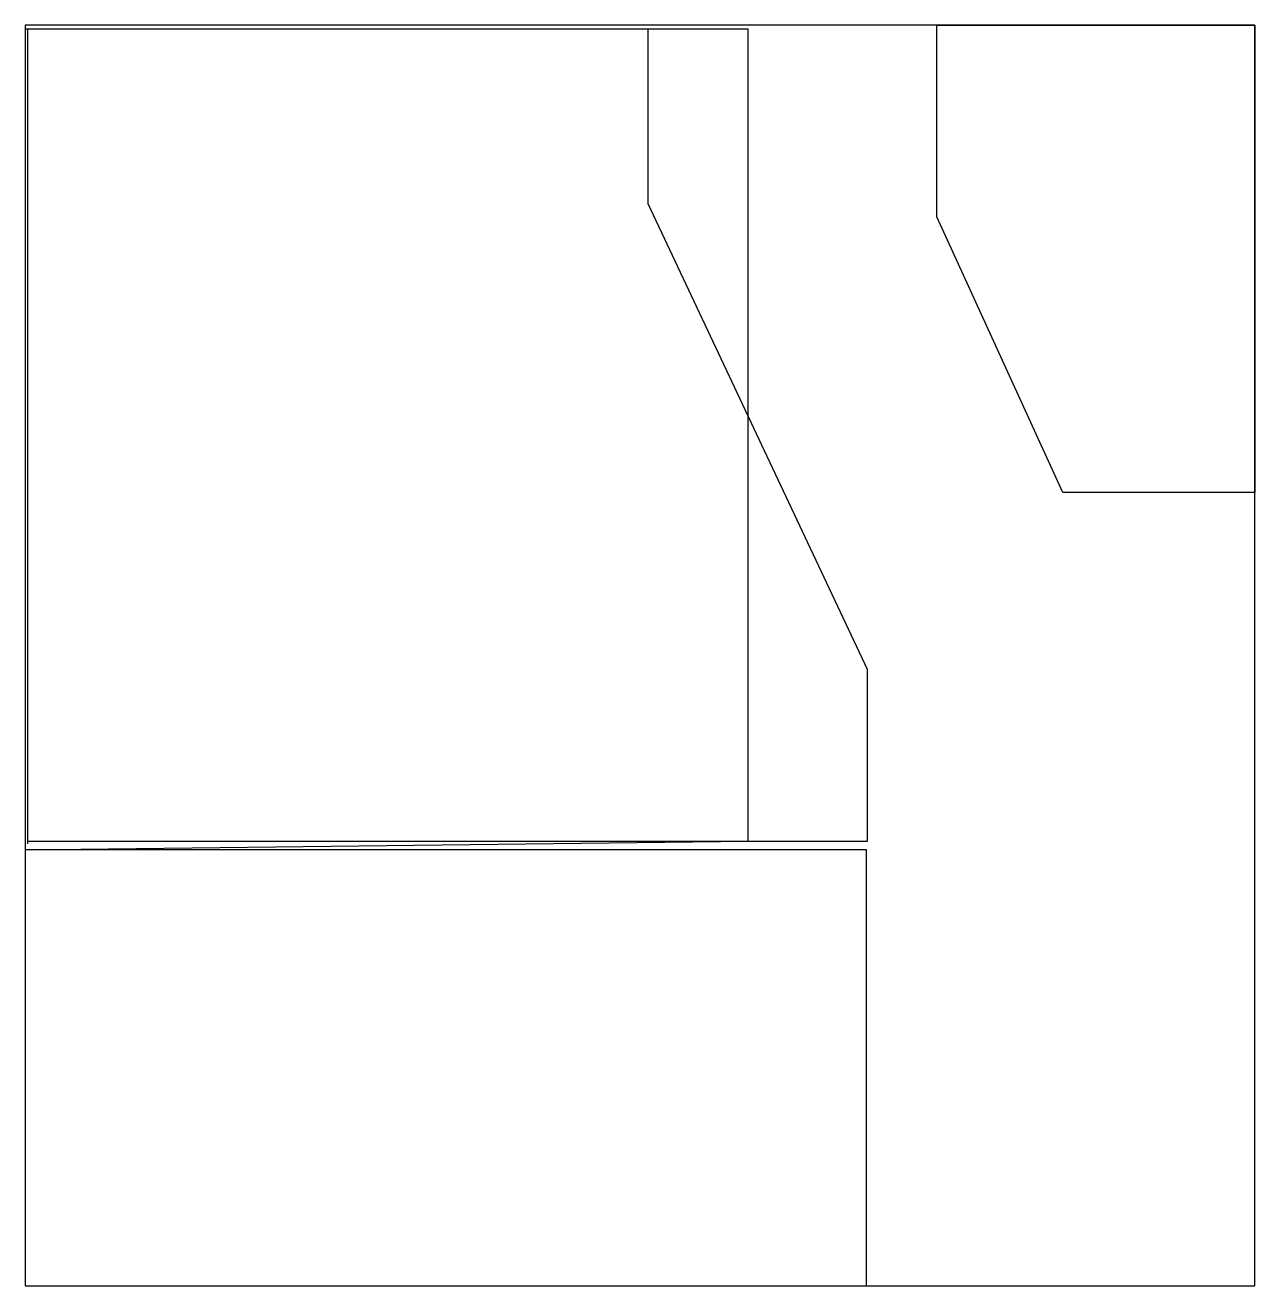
# Model space of a CAD drawing. Header units: millimetres. Extents: x 0 to 9.8, y 0 to 10.
import ezdxf

# ---------------------------------------------------------------- set-up
doc = ezdxf.new("R2010")
doc.units = ezdxf.units.MM
doc.layers.add('carpet1', color=7, linetype='Continuous')

msp = doc.modelspace()

# ---------------------------------------------------------------- linework, layer by layer
for points in [[(0, 0), (9.75, 0), (9.75, 10), (0, 10)], [(0, 0), (6.67, 0), (6.67, 3.458), (0, 3.458)]]:
    msp.add_lwpolyline(points, close=True)
msp.add_lwpolyline([(9.75, 10), (9.75, 6.292), (8.229, 6.292), (7.229, 8.479), (7.229, 10), (9.75, 10)])
at = {"layer": 'carpet1'}
msp.add_lwpolyline([(5.732, 9.968), (0, 9.968), (0, 3.458), (5.732, 3.527)], close=True, dxfattribs=at)
msp.add_lwpolyline([(0.017, 3.527), (6.678, 3.527), (6.678, 4.89), (4.941, 8.583), (4.941, 9.968), (0.017, 9.968), (0.017, 3.505)], dxfattribs=at)

doc.saveas('drawing.dxf')
